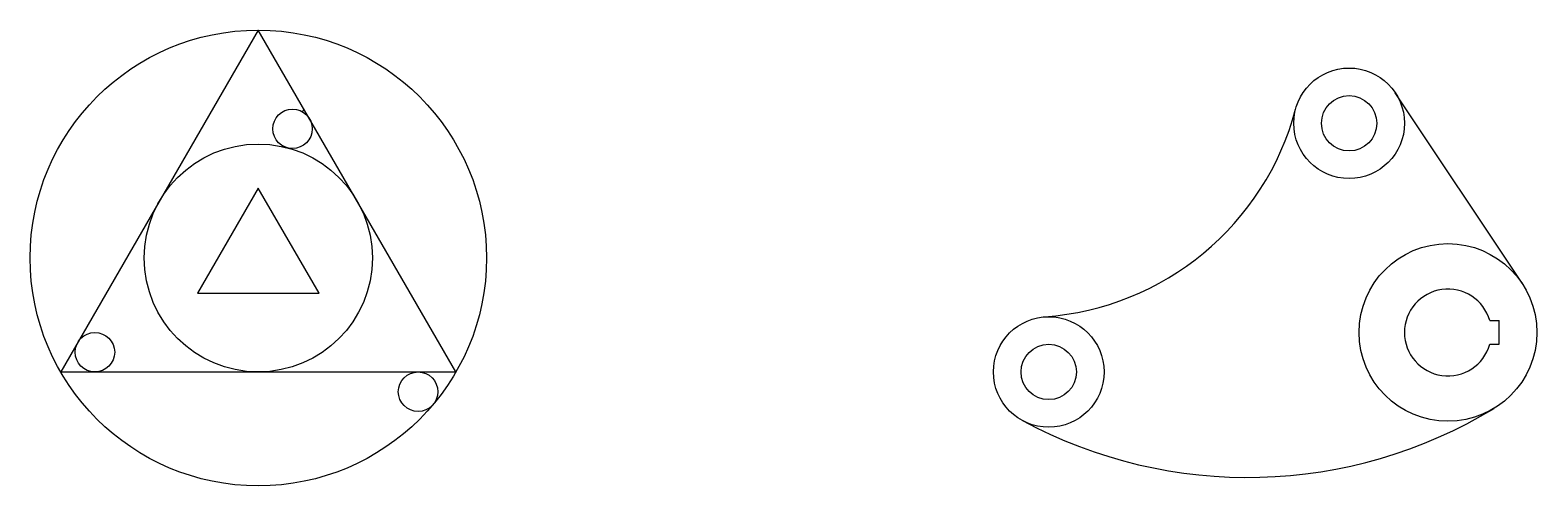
# Model space of a CAD drawing. Header units: millimetres. Extents: x 42 to 424, y 21 to 137.
import ezdxf

# ---------------------------------------------------------------- set-up
doc = ezdxf.new("R2010")
doc.units = ezdxf.units.MM

msp = doc.modelspace()

# ---------------------------------------------------------------- linework, layer by layer
for p, q in [((100, 136.6), (50, 50)), ((150, 50), (100, 136.6)), ((419.74, 72.45), (387.66, 120.75)), ((111.55, 116.6), (111.16, 115.94)), ((106.16, 107.28), (106.06, 107.09)), ((100, 96.6), (84.64, 70)), ((115.36, 70), (100, 96.6)), ((84.64, 70), (115.36, 70)), ((411.58, 63), (414, 63)), ((414, 57), (414, 63)), ((411.58, 57), (414, 57)), ((50, 50), (150, 50))]:
    msp.add_line(p, q)
for centre, radius in [((100, 78.87), 57.74), ((376, 113), 14), ((376, 113), 7), ((108.66, 111.61), 5), ((100, 78.87), 28.87), ((401, 60), 22.5), ((300, 50), 14), ((58.66, 55), 5), ((300, 50), 7), ((140.42, 45), 5)]:
    msp.add_circle(centre, radius)
for centre, radius, start, end in [((293.84, 134.78), 71, 274.1581, 345.1558), ((401, 60), 11, 15.8266, 344.1734), ((350.32, 143.29), 120, 241.6584, 301.3177)]:
    msp.add_arc(centre, radius, start, end)

doc.saveas('drawing.dxf')
